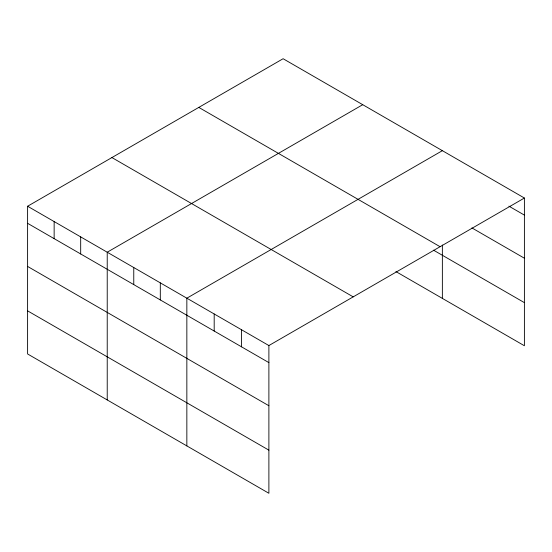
<?xml version="1.0" encoding="UTF-8"?>
<svg xmlns="http://www.w3.org/2000/svg" width="552" height="552" viewBox="0 0 552 552"><rect width="100%" height="100%" fill="white"/><g stroke="black" fill="none" stroke-linecap="round" stroke-linejoin="round"><path stroke-width="0.83" d="M524.4 198.03L283.114 58.726L27.6 206.248L27.6 353.97L268.886 493.274L268.886 345.552L524.4 198.03L524.4 345.752L395.915 271.57M362.74 104.694L107.226 252.216L107.226 399.938M442.366 150.668L186.845 298.19L186.845 445.912M508.882 206.144L524.4 215.101M471.925 227.921L524.4 258.219M198.796 107.405L440.082 246.709M433.52 250.166L524.4 302.641M111.918 157.568L353.204 296.866M27.6 206.248L268.886 345.552M27.6 223.318L268.886 362.623M27.6 266.437L268.886 405.741M27.6 310.859L268.886 450.156M442.366 245.026L442.366 298.39M241.534 329.765L241.534 346.835M214.19 313.978L214.19 331.048M160.308 282.865L160.308 299.936M133.763 267.541L133.763 284.611M80.682 236.898L80.682 253.968M54.144 221.573L54.144 238.643"/></g></svg>
